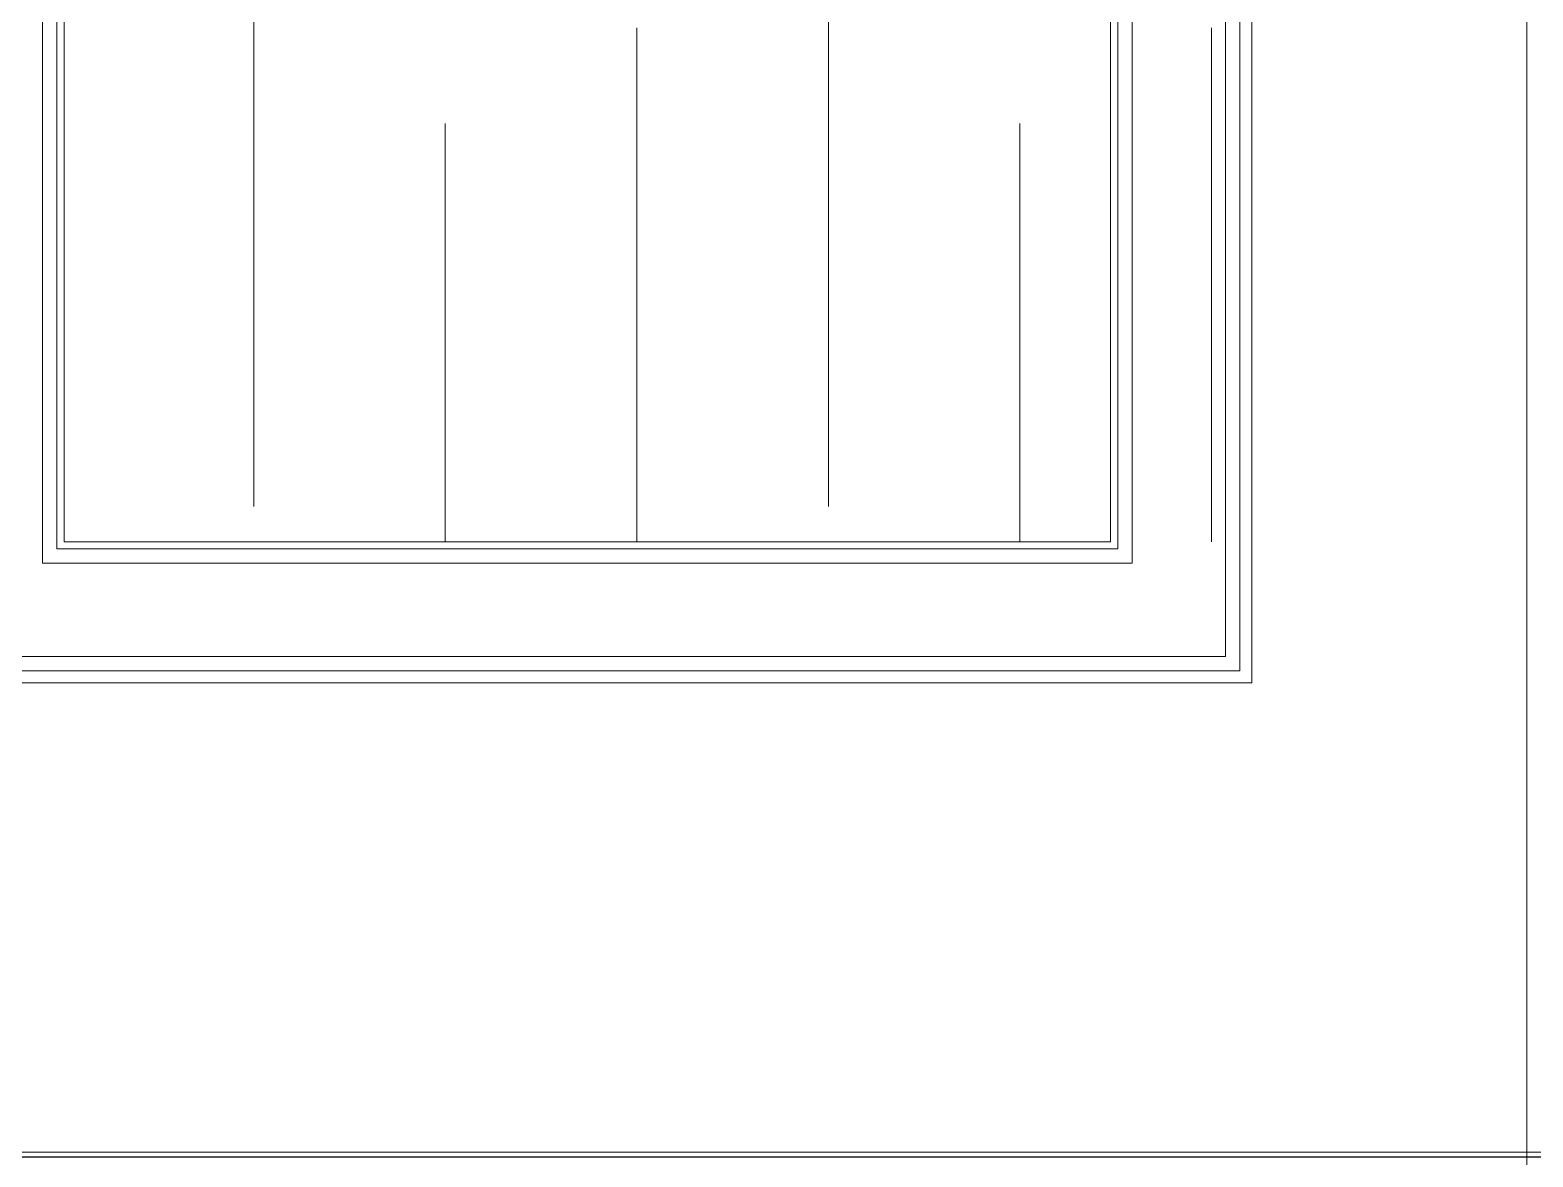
# Model space of a CAD drawing. Header units: millimetres. Extents: x -10942 to 92711, y -16583 to 30009.
# Drawn here: x 43360 to 43988, y 18862 to 19333 of the extents above; entities that cross this region are included whole.
import ezdxf

# ---------------------------------------------------------------- set-up
doc = ezdxf.new("R2010")
doc.units = ezdxf.units.MM
doc.header["$LTSCALE"] = 1000
doc.header["$MEASUREMENT"] = 0
doc.linetypes.add('CENTERX2', pattern=[4, 2.5, -0.5, 0.5, -0.5])
for name, color, linetype in [('8', 8, 'Continuous'), ('Layer1', 1, 'Continuous'), ('Layer7', 8, 'Continuous'), ('WOOD', 23, 'Continuous')]:
    doc.layers.add(name, color=color, linetype=linetype)
doc.layers.add('DIM 2', color=3, linetype='Continuous', lineweight=18)

# ---------------------------------------------------------------- blocks, each defined once
blk = doc.blocks.new('WD-13 NEW')
at = {"layer": '8', "lineweight": 0}
h = blk.add_hatch(dxfattribs=at)
h.set_pattern_fill('GOST_WOOD', color=256, scale=40)
h.set_pattern_definition([(90, (407746.27, 109853.57), (-240, -1e-14), [400, -80]), (90, (407666.27, 109773.57), (-240, -1e-14), [240, -60, 120, -60]), (90, (407586.27, 109653.57), (-240, -1e-14), [400, -80])])
h.paths.add_polyline_path([(373035.87, 110174.87), (372543.87, 110174.87), (372543.87, 109519.87), (373035.87, 109519.87)])
at = {"layer": 'WOOD', "lineweight": 0}
blk.add_line((371461.55, 109262.87), (373361.19, 109262.87), dxfattribs=at)
for points in [[(373094.87, 109460.87), (372539.87, 109460.87), (372539.87, 111750.87), (373094.87, 111750.87)], [(373089.87, 109465.87), (372544.87, 109465.87), (372544.87, 111745.87), (373089.87, 111745.87)], [(373083.87, 109471.87), (372550.87, 109471.87), (372550.87, 111739.87), (373083.87, 111739.87)], [(372589.87, 109510.87), (372589.87, 110183.87), (373044.87, 110183.87), (373044.87, 109510.87)], [(372595.85, 109516.85), (372595.85, 110177.88), (373038.88, 110177.88), (373038.88, 109516.85)], [(372598.87, 109519.87), (372598.87, 110174.87), (373035.87, 110174.87), (373035.87, 109519.87)]]:
    blk.add_lwpolyline(points, close=True, dxfattribs=at)
blk.add_lwpolyline([(373214.87, 109264.87), (371631.55, 109264.87)], dxfattribs=at)

msp = doc.modelspace()

# ---------------------------------------------------------------- linework, layer by layer
at = {"layer": 'Layer1'}
msp.add_line((39270.24, 18862.05, 0), (50068.33, 18862.05, 0), dxfattribs=at)
at = {"layer": 'Layer7', "linetype": 'CENTERX2', "lineweight": 0, "ltscale": 150}
msp.add_line((43985.22, 23426.06, 0), (43985.22, 18211.46, 0), dxfattribs=at)

# ---------------------------------------------------------------- block references
at = {"layer": 'DIM 2', "xscale": -1, "rotation": 359.9999999999999}
msp.add_blockref('WD-13 NEW', (416410.27, -90400.81, 0), dxfattribs=at)

doc.saveas('drawing.dxf')
